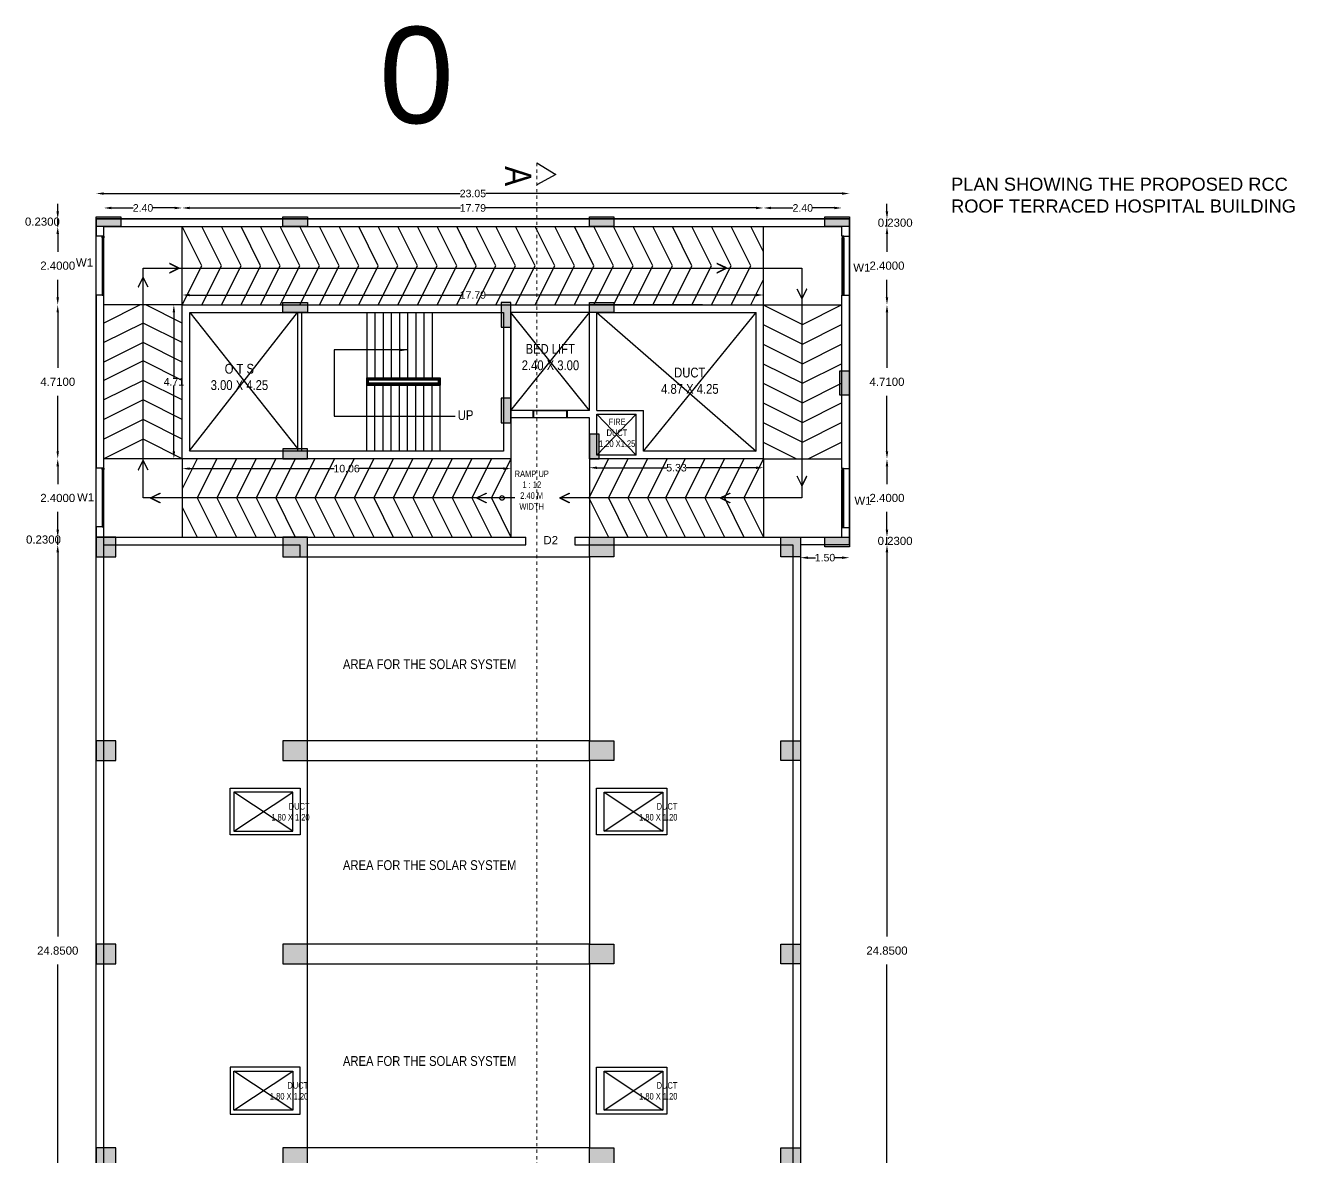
# Model space of a CAD drawing. Header units: metres. Extents: x -38 to 401, y 28 to 287.
# Drawn here: x 268.99 to 307.83, y 57.38 to 92.04 of the extents above; entities that cross this region are included whole.
import ezdxf

# ---------------------------------------------------------------- set-up
doc = ezdxf.new("R2010")
doc.units = ezdxf.units.M
doc.linetypes.add('CENTER', pattern=[2, 1.25, -0.25, 0.25, -0.25])
for name, color, linetype, lineweight in [('BLK_1_FLR_8_ROOF_AREA', 7, 'Continuous', 30), ('SOLAR_PANEL', 7, 'Continuous', 30), ('UCOLUMN', 6, 'Continuous', 30)]:
    doc.layers.add(name, color=color, linetype=linetype, lineweight=lineweight)
doc.layers.add('UBEAM', color=1, linetype='Continuous')
doc.layers.add('UHATCH', color=8, linetype='Continuous')
doc.styles.get("Standard").update_dxf_attribs({"font": 'arial.ttf'})
doc.dimstyles.new('ISO-25', dxfattribs={"dimtxt": 2.5, "dimasz": 2.5, "dimexe": 1.25, "dimexo": 0.625, "dimtad": 1, "dimtxsty": 'Standard', "dimcen": 2.5, "dimadec": 0, "dimazin": 0, "dimtfac": 1, "dimtmove": 0, "dimatfit": 3, "dimfxl": 0, "dimarcsym": 0})
doc.dimstyles.get("Standard").update_dxf_attribs({"dimtxt": 0.18, "dimasz": 0.18, "dimexe": 0.18, "dimexo": 0.0625, "dimgap": 0.09, "dimtad": 0, "dimtih": 1, "dimtoh": 1, "dimdec": 4, "dimzin": 0, "dimdsep": 46, "dimtxsty": 'Standard', "dimcen": 0.09, "dimadec": 0, "dimazin": 0, "dimtfac": 1, "dimtdec": 4, "dimtofl": 0, "dimtmove": 0, "dimatfit": 3, "dimfxl": 0, "dimtolj": 1, "dimtzin": 0, "dimarcsym": 0})

# ---------------------------------------------------------------- blocks, each defined once
blk = doc.blocks.new('*D159')
at = {"color": 0, "lineweight": -2}
for p, q in [((274.017, 83.784), (282.305, 83.784)), ((291.347, 83.784), (283.06, 83.784))]:
    blk.add_line(p, q, dxfattribs=at)
at = {"color": 0}
for points in [[(274.017, 83.822), (274.017, 83.745), (273.787, 83.784)], [(291.347, 83.822), (291.347, 83.745), (291.577, 83.784)]]:
    blk.add_solid(points, dxfattribs=at)
at = {"layer": 'Defpoints', "color": 0}
for p in [(291.577, 83.784), (273.787, 83.481), (291.577, 83.476)]:
    blk.add_point(p, dxfattribs=at)
at = {"color": 0, "lineweight": 25, "insert": (282.682, 83.784), "char_height": 0.23, "attachment_point": 5}
blk.add_mtext('\\A1;17.79', dxfattribs=at)
blk = doc.blocks.new('*D160')
at = {"color": 0, "lineweight": -2}
for p, q in [((286.477, 78.497), (288.613, 78.497)), ((291.347, 78.497), (289.211, 78.497))]:
    blk.add_line(p, q, dxfattribs=at)
at = {"color": 0}
for points in [[(286.477, 78.535), (286.477, 78.459), (286.247, 78.497)], [(291.347, 78.535), (291.347, 78.459), (291.577, 78.497)]]:
    blk.add_solid(points, dxfattribs=at)
at = {"layer": 'Defpoints', "color": 0}
for p in [(286.247, 78.771), (286.247, 78.497), (291.577, 78.771)]:
    blk.add_point(p, dxfattribs=at)
at = {"color": 0, "lineweight": 25, "insert": (288.912, 78.497), "char_height": 0.23, "attachment_point": 5}
blk.add_mtext('\\A1;5.33', dxfattribs=at)
blk = doc.blocks.new('*D161')
at = {"color": 0, "lineweight": -2}
for p, q in [((274.017, 78.47), (278.44, 78.47)), ((283.617, 78.47), (279.194, 78.47))]:
    blk.add_line(p, q, dxfattribs=at)
at = {"color": 0}
for points in [[(274.017, 78.508), (274.017, 78.432), (273.787, 78.47)], [(283.617, 78.508), (283.617, 78.432), (283.847, 78.47)]]:
    blk.add_solid(points, dxfattribs=at)
at = {"layer": 'Defpoints', "color": 0}
for p in [(273.787, 78.771), (273.787, 78.47), (283.847, 78.771)]:
    blk.add_point(p, dxfattribs=at)
at = {"color": 0, "lineweight": 25, "insert": (278.817, 78.47), "char_height": 0.23, "attachment_point": 5}
blk.add_mtext('\\A1;10.06', dxfattribs=at)
blk = doc.blocks.new('*D162')
at = {"color": 0, "lineweight": -2}
for p, q in [((273.531, 83.251), (273.531, 81.241)), ((273.531, 79.001), (273.531, 81.01))]:
    blk.add_line(p, q, dxfattribs=at)
at = {"color": 0}
for points in [[(273.493, 83.251), (273.569, 83.251), (273.531, 83.481)], [(273.493, 79.001), (273.569, 79.001), (273.531, 78.771)]]:
    blk.add_solid(points, dxfattribs=at)
at = {"layer": 'Defpoints', "color": 0}
for p in [(273.531, 83.481), (273.787, 83.481), (273.787, 78.771)]:
    blk.add_point(p, dxfattribs=at)
at = {"color": 0, "lineweight": 25, "insert": (273.531, 81.126), "char_height": 0.23, "attachment_point": 5}
blk.add_mtext('\\A1;4.71', dxfattribs=at)
blk = doc.blocks.new('*D163')
at = {"color": 0, "lineweight": -2}
for p, q in [((271.617, 86.448), (272.287, 86.448)), ((273.557, 86.448), (272.887, 86.448))]:
    blk.add_line(p, q, dxfattribs=at)
at = {"color": 0}
for points in [[(271.617, 86.486), (271.617, 86.41), (271.387, 86.448)], [(273.557, 86.486), (273.557, 86.41), (273.787, 86.448)]]:
    blk.add_solid(points, dxfattribs=at)
at = {"layer": 'Defpoints', "color": 0}
for p in [(273.787, 86.448), (271.387, 85.881), (273.787, 85.881)]:
    blk.add_point(p, dxfattribs=at)
at = {"color": 0, "lineweight": 25, "insert": (272.587, 86.448), "char_height": 0.23, "attachment_point": 5}
blk.add_mtext('\\A1;2.40', dxfattribs=at)
blk = doc.blocks.new('*D164')
at = {"color": 0, "lineweight": -2}
for p, q in [((274.017, 86.448), (282.305, 86.448)), ((291.347, 86.448), (283.06, 86.448))]:
    blk.add_line(p, q, dxfattribs=at)
at = {"color": 0}
for points in [[(274.017, 86.486), (274.017, 86.41), (273.787, 86.448)], [(291.347, 86.486), (291.347, 86.41), (291.577, 86.448)]]:
    blk.add_solid(points, dxfattribs=at)
at = {"layer": 'Defpoints', "color": 0}
for p in [(291.577, 86.448), (273.787, 85.881), (291.577, 85.876)]:
    blk.add_point(p, dxfattribs=at)
at = {"color": 0, "lineweight": 25, "insert": (282.682, 86.448), "char_height": 0.23, "attachment_point": 5}
blk.add_mtext('\\A1;17.79', dxfattribs=at)
blk = doc.blocks.new('*D165')
at = {"color": 0, "lineweight": -2}
for p, q in [((291.807, 86.448), (292.477, 86.448)), ((293.747, 86.448), (293.077, 86.448))]:
    blk.add_line(p, q, dxfattribs=at)
at = {"color": 0}
for points in [[(291.807, 86.486), (291.807, 86.41), (291.577, 86.448)], [(293.747, 86.486), (293.747, 86.41), (293.977, 86.448)]]:
    blk.add_solid(points, dxfattribs=at)
at = {"layer": 'Defpoints', "color": 0}
for p in [(293.977, 86.448), (291.577, 85.876), (293.977, 85.881)]:
    blk.add_point(p, dxfattribs=at)
at = {"color": 0, "lineweight": 25, "insert": (292.777, 86.448), "char_height": 0.23, "attachment_point": 5}
blk.add_mtext('\\A1;2.40', dxfattribs=at)
blk = doc.blocks.new('*D166')
at = {"color": 0, "lineweight": -2}
for p, q in [((271.387, 86.89), (282.291, 86.89)), ((293.977, 86.89), (283.073, 86.89))]:
    blk.add_line(p, q, dxfattribs=at)
at = {"color": 0}
for points in [[(271.387, 86.928), (271.387, 86.851), (271.157, 86.89)], [(293.977, 86.928), (293.977, 86.851), (294.207, 86.89)]]:
    blk.add_solid(points, dxfattribs=at)
at = {"layer": 'Defpoints', "color": 0}
for p in [(294.207, 86.89), (271.157, 86.111), (294.207, 86.111)]:
    blk.add_point(p, dxfattribs=at)
at = {"color": 0, "lineweight": 25, "insert": (282.682, 86.89), "char_height": 0.23, "attachment_point": 5}
blk.add_mtext('\\A1;23.05', dxfattribs=at)
blk = doc.blocks.new('*D158')
at = {"color": 0, "lineweight": -2}
for p, q in [((292.937, 75.744), (293.17, 75.744)), ((293.977, 75.744), (293.745, 75.744))]:
    blk.add_line(p, q, dxfattribs=at)
at = {"color": 0}
for points in [[(292.937, 75.782), (292.937, 75.706), (292.707, 75.744)], [(293.977, 75.782), (293.977, 75.706), (294.207, 75.744)]]:
    blk.add_solid(points, dxfattribs=at)
at = {"layer": 'Defpoints', "color": 0}
for p in [(292.707, 76.141), (294.207, 76.141), (294.207, 75.744)]:
    blk.add_point(p, dxfattribs=at)
at = {"color": 0, "lineweight": 25, "insert": (293.457, 75.744), "char_height": 0.23, "attachment_point": 5}
blk.add_mtext('\\A1;1.50', dxfattribs=at)
blk = doc.blocks.new('600X600')
at = {"layer": 'UHATCH', "linetype": 'Continuous'}
h = blk.add_hatch(color=256, dxfattribs=at)
h.dxf.hatch_style = 1
h.paths.add_polyline_path([(600, 600), (0, 600), (0, 0), (600, 0)])
at = {"layer": 'UCOLUMN', "linetype": 'Continuous'}
blk.add_lwpolyline([(0, 0), (600, 0), (600, 600), (0, 600)], close=True, dxfattribs=at)
blk = doc.blocks.new('750 x 750')
blk.add_blockref('600X600', (0, 75))
blk = doc.blocks.new('230 X 750')
at = {"layer": 'UHATCH', "linetype": 'Continuous'}
h = blk.add_hatch(color=256, dxfattribs=at)
h.dxf.hatch_style = 1
h.paths.add_polyline_path([(750, 0), (750, 230), (0, 230), (0, 0)])
at = {"layer": 'UCOLUMN', "linetype": 'Continuous'}
blk.add_lwpolyline([(0, 230), (0, 0), (750, 0), (750, 230)], close=True, dxfattribs=at)
blk = doc.blocks.new('A$C4CCF6BF3')
at = {"layer": 'UHATCH', "linetype": 'Continuous'}
h = blk.add_hatch(color=256, dxfattribs=at)
h.dxf.hatch_style = 1
h.paths.add_polyline_path([(750, 0), (750, 300), (0, 300), (0, 0)])
at = {"layer": 'UCOLUMN', "linetype": 'Continuous'}
blk.add_lwpolyline([(0, 300), (0, 0), (750, 0), (750, 300)], close=True, dxfattribs=at)
blk = doc.blocks.new('600X750')
at = {"layer": 'UHATCH', "linetype": 'Continuous'}
h = blk.add_hatch(color=256, dxfattribs=at)
h.dxf.hatch_style = 1
h.paths.add_polyline_path([(0, 600), (-750, 600), (-750, 0), (0, 0)])
at = {"layer": 'UCOLUMN', "linetype": 'Continuous'}
blk.add_lwpolyline([(0, 0), (-750, 0), (-750, 600), (0, 600)], close=True, dxfattribs=at)
blk = doc.blocks.new('300 x 750')
at = {"layer": 'UHATCH', "linetype": 'Continuous'}
h = blk.add_hatch(color=256, dxfattribs=at)
h.dxf.hatch_style = 1
h.paths.add_polyline_path([(750, 0), (750, 300), (0, 300), (0, 0)])
at = {"layer": 'UCOLUMN', "linetype": 'Continuous'}
blk.add_lwpolyline([(0, 300), (0, 0), (750, 0), (750, 300)], close=True, dxfattribs=at)
blk = doc.blocks.new('ASDFSDFSDFDFD')
at = {"layer": 'UBEAM', "linetype": 'Continuous', "xscale": -1}
for p, rotation in [((-21550, 38330), 180), ((-15840, 38330), 180), ((-6460, 38330), 180), ((750, 38330), 180), ((-15840, 35700), 180), ((-6460, 35700), 180), ((1200, 32865), 269.9999999996972), ((750, 28520), 180)]:
    blk.add_blockref('300 x 750', p, dxfattribs=dict(at, rotation=rotation))
at = {"layer": 'UBEAM', "linetype": 'Continuous'}
for p, rotation in [((-8860, 34950), 90.00000000242422), ((-8860, 32025), 90.00000000242422), ((-6160, 30920), 89.99999999916066)]:
    blk.add_blockref('300 x 750', p, dxfattribs=dict(at, rotation=rotation))
for name, p in [('300 x 750', (-15840, 30920)), ('750 x 750', (-21550, 27845)), ('750 x 750', (-21550, 21615)), ('750 x 750', (-21550, 15385)), ('750 x 750', (-21550, 9155)), ('750 x 750', (-21550, 2927)), ('750 x 750', (-21550, -3305)), ('750 x 750', (-21550, -9235)), ('750 x 750', (-21550, -15165))]:
    blk.add_blockref(name, p, dxfattribs=at)
at = {"layer": 'UBEAM', "xscale": -1}
for p in [(-15840, 27920), (-15840, 21690), (-15840, 15460), (-15840, 9230), (-15840, 3002), (-15840, -3230), (-15840, -9160), (-15840, -15090)]:
    blk.add_blockref('600X750', p, dxfattribs=at)
at = {"layer": 'UBEAM'}
for name, p in [('600X750', (-5710, 27920)), ('600X750', (-5710, 21690)), ('600X750', (-5710, 15460)), ('600X750', (-5710, 9230)), ('600X750', (-5710, 3002)), ('A$C4CCF6BF3', (-3460, 3302)), ('A$C4CCF6BF3', (-750, 3302)), ('230 X 750', (-3460, 1798)), ('230 X 750', (-750, 1798)), ('230 X 750', (-3460, -230)), ('230 X 750', (-750, -230)), ('600X750', (-5710, -3230)), ('A$C4CCF6BF3', (-3460, -2930)), ('A$C4CCF6BF3', (-750, -2930)), ('600X750', (-5710, -9160)), ('600X750', (-5710, -15090))]:
    blk.add_blockref(name, p, dxfattribs=at)
at = {"layer": 'UBEAM', "linetype": 'Continuous', "xscale": -1}
for p in [(0, 27845), (0, 21615), (0, 15385), (0, 9155), (0, -9235), (0, -15165)]:
    blk.add_blockref('750 x 750', p, dxfattribs=at)
blk = doc.blocks.new('*D277')
at = {"color": 0, "lineweight": -2}
for p, q in [((269.977, 75.911), (269.977, 64.144)), ((269.977, 51.521), (269.977, 63.288))]:
    blk.add_line(p, q, dxfattribs=at)
at = {"color": 0}
for points in [[(269.938, 75.911), (270.015, 75.911), (269.977, 76.141)], [(269.938, 51.521), (270.015, 51.521), (269.977, 51.291)]]:
    blk.add_solid(points, dxfattribs=at)
at = {"layer": 'Defpoints', "color": 0}
for p in [(269.977, 76.141), (271.387, 76.141), (271.387, 51.291)]:
    blk.add_point(p, dxfattribs=at)
at = {"color": 0, "lineweight": 25, "insert": (269.977, 63.716), "char_height": 0.25, "attachment_point": 5}
blk.add_mtext('\\A1;24.8500', dxfattribs=at)
blk = doc.blocks.new('*D278')
at = {"color": 0, "lineweight": -2}
for p, q in [((269.977, 76.601), (269.977, 76.831)), ((269.977, 76.141), (269.977, 76.371)), ((269.977, 75.911), (269.977, 75.681))]:
    blk.add_line(p, q, dxfattribs=at)
at = {"color": 0}
for points in [[(269.938, 76.601), (270.015, 76.601), (269.977, 76.371)], [(269.938, 75.911), (270.015, 75.911), (269.977, 76.141)]]:
    blk.add_solid(points, dxfattribs=at)
at = {"layer": 'Defpoints', "color": 0}
for p in [(269.977, 76.371), (271.157, 76.371), (271.387, 76.141)]:
    blk.add_point(p, dxfattribs=at)
at = {"color": 0, "lineweight": 25, "insert": (269.541, 76.298), "char_height": 0.25, "attachment_point": 5}
blk.add_mtext('\\A1;0.2300', dxfattribs=at)
blk = doc.blocks.new('*D279')
at = {"color": 0, "lineweight": -2}
for p, q in [((269.977, 78.541), (269.977, 77.999)), ((269.977, 76.601), (269.977, 77.143))]:
    blk.add_line(p, q, dxfattribs=at)
at = {"color": 0}
for points in [[(269.938, 78.541), (270.015, 78.541), (269.977, 78.771)], [(269.938, 76.601), (270.015, 76.601), (269.977, 76.371)]]:
    blk.add_solid(points, dxfattribs=at)
at = {"layer": 'Defpoints', "color": 0}
for p in [(269.977, 78.771), (271.387, 78.771), (271.157, 76.371)]:
    blk.add_point(p, dxfattribs=at)
at = {"color": 0, "lineweight": 25, "insert": (269.977, 77.571), "char_height": 0.25, "attachment_point": 5}
blk.add_mtext('\\A1;2.4000', dxfattribs=at)
blk = doc.blocks.new('*D710')
at = {"color": 0, "lineweight": -2}
for p, q in [((269.977, 83.251), (269.977, 81.554)), ((269.977, 79.001), (269.977, 80.698))]:
    blk.add_line(p, q, dxfattribs=at)
at = {"color": 0}
for points in [[(269.938, 83.251), (270.015, 83.251), (269.977, 83.481)], [(269.938, 79.001), (270.015, 79.001), (269.977, 78.771)]]:
    blk.add_solid(points, dxfattribs=at)
at = {"layer": 'Defpoints', "color": 0}
for p in [(269.977, 83.481), (271.387, 83.481), (271.387, 78.771)]:
    blk.add_point(p, dxfattribs=at)
at = {"color": 0, "lineweight": 25, "insert": (269.977, 81.126), "char_height": 0.25, "attachment_point": 5}
blk.add_mtext('\\A1;4.7100', dxfattribs=at)
blk = doc.blocks.new('*D280')
at = {"color": 0, "lineweight": -2}
for p, q in [((269.977, 85.651), (269.977, 85.109)), ((269.977, 83.711), (269.977, 84.253))]:
    blk.add_line(p, q, dxfattribs=at)
at = {"color": 0}
for points in [[(269.938, 85.651), (270.015, 85.651), (269.977, 85.881)], [(269.938, 83.711), (270.015, 83.711), (269.977, 83.481)]]:
    blk.add_solid(points, dxfattribs=at)
at = {"layer": 'Defpoints', "color": 0}
for p in [(269.977, 85.881), (271.387, 85.881), (271.387, 83.481)]:
    blk.add_point(p, dxfattribs=at)
at = {"color": 0, "lineweight": 25, "insert": (269.977, 84.681), "char_height": 0.25, "attachment_point": 5}
blk.add_mtext('\\A1;2.4000', dxfattribs=at)
blk = doc.blocks.new('*D31')
at = {"color": 0, "lineweight": -2}
for p, q in [((269.977, 86.341), (269.977, 86.571)), ((269.977, 85.881), (269.977, 86.111)), ((269.977, 85.651), (269.977, 85.421))]:
    blk.add_line(p, q, dxfattribs=at)
at = {"color": 0}
for points in [[(269.938, 86.341), (270.015, 86.341), (269.977, 86.111)], [(269.938, 85.651), (270.015, 85.651), (269.977, 85.881)]]:
    blk.add_solid(points, dxfattribs=at)
at = {"layer": 'Defpoints', "color": 0}
for p in [(269.977, 86.111), (271.157, 86.111), (271.387, 85.881)]:
    blk.add_point(p, dxfattribs=at)
at = {"color": 0, "lineweight": 25, "insert": (269.508, 86.028), "char_height": 0.25, "attachment_point": 5}
blk.add_mtext('\\A1;0.2300', dxfattribs=at)
blk = doc.blocks.new('*D289')
at = {"color": 0, "lineweight": -2}
for p, q in [((295.354, 75.911), (295.354, 64.144)), ((295.354, 51.521), (295.354, 63.288))]:
    blk.add_line(p, q, dxfattribs=at)
at = {"color": 0}
for points in [[(295.315, 75.911), (295.392, 75.911), (295.354, 76.141)], [(295.315, 51.521), (295.392, 51.521), (295.354, 51.291)]]:
    blk.add_solid(points, dxfattribs=at)
at = {"layer": 'Defpoints', "color": 0}
for p in [(294.207, 76.141), (295.354, 76.141), (292.477, 51.291)]:
    blk.add_point(p, dxfattribs=at)
at = {"color": 0, "lineweight": 25, "insert": (295.354, 63.716), "char_height": 0.25, "attachment_point": 5}
blk.add_mtext('\\A1;24.8500', dxfattribs=at)
blk = doc.blocks.new('*D290')
at = {"color": 0, "lineweight": -2}
for p, q in [((295.354, 76.601), (295.354, 76.831)), ((295.354, 76.141), (295.354, 76.371)), ((295.354, 75.911), (295.354, 75.681))]:
    blk.add_line(p, q, dxfattribs=at)
at = {"color": 0}
for points in [[(295.315, 76.601), (295.392, 76.601), (295.354, 76.371)], [(295.315, 75.911), (295.392, 75.911), (295.354, 76.141)]]:
    blk.add_solid(points, dxfattribs=at)
at = {"layer": 'Defpoints', "color": 0}
for p in [(293.977, 76.371), (294.207, 76.141), (295.354, 76.371)]:
    blk.add_point(p, dxfattribs=at)
at = {"color": 0, "lineweight": 25, "insert": (295.602, 76.256), "char_height": 0.25, "attachment_point": 5}
blk.add_mtext('\\A1;0.2300', dxfattribs=at)
blk = doc.blocks.new('*D291')
at = {"color": 0, "lineweight": -2}
for p, q in [((295.354, 78.541), (295.354, 77.999)), ((295.354, 76.601), (295.354, 77.143))]:
    blk.add_line(p, q, dxfattribs=at)
at = {"color": 0}
for points in [[(295.315, 78.541), (295.392, 78.541), (295.354, 78.771)], [(295.315, 76.601), (295.392, 76.601), (295.354, 76.371)]]:
    blk.add_solid(points, dxfattribs=at)
at = {"layer": 'Defpoints', "color": 0}
for p in [(293.977, 78.771), (295.354, 78.771), (293.977, 76.371)]:
    blk.add_point(p, dxfattribs=at)
at = {"color": 0, "lineweight": 25, "insert": (295.354, 77.571), "char_height": 0.25, "attachment_point": 5}
blk.add_mtext('\\A1;2.4000', dxfattribs=at)
blk = doc.blocks.new('*D292')
at = {"color": 0, "lineweight": -2}
for p, q in [((295.354, 83.251), (295.354, 81.554)), ((295.354, 79.001), (295.354, 80.698))]:
    blk.add_line(p, q, dxfattribs=at)
at = {"color": 0}
for points in [[(295.315, 83.251), (295.392, 83.251), (295.354, 83.481)], [(295.315, 79.001), (295.392, 79.001), (295.354, 78.771)]]:
    blk.add_solid(points, dxfattribs=at)
at = {"layer": 'Defpoints', "color": 0}
for p in [(293.967, 83.481), (295.354, 83.481), (293.977, 78.771)]:
    blk.add_point(p, dxfattribs=at)
at = {"color": 0, "lineweight": 25, "insert": (295.354, 81.126), "char_height": 0.25, "attachment_point": 5}
blk.add_mtext('\\A1;4.7100', dxfattribs=at)
blk = doc.blocks.new('*D709')
at = {"color": 0, "lineweight": -2}
for p, q in [((295.354, 85.651), (295.354, 85.109)), ((295.354, 83.711), (295.354, 84.253))]:
    blk.add_line(p, q, dxfattribs=at)
at = {"color": 0}
for points in [[(295.315, 85.651), (295.392, 85.651), (295.354, 85.881)], [(295.315, 83.711), (295.392, 83.711), (295.354, 83.481)]]:
    blk.add_solid(points, dxfattribs=at)
at = {"layer": 'Defpoints', "color": 0}
for p in [(293.977, 85.881), (295.354, 85.881), (293.967, 83.481)]:
    blk.add_point(p, dxfattribs=at)
at = {"color": 0, "lineweight": 25, "insert": (295.354, 84.681), "char_height": 0.25, "attachment_point": 5}
blk.add_mtext('\\A1;2.4000', dxfattribs=at)
blk = doc.blocks.new('*D33')
at = {"color": 0, "lineweight": -2}
for p, q in [((295.354, 86.341), (295.354, 86.571)), ((295.354, 85.881), (295.354, 86.111)), ((295.354, 85.651), (295.354, 85.421))]:
    blk.add_line(p, q, dxfattribs=at)
at = {"color": 0}
for points in [[(295.315, 86.341), (295.392, 86.341), (295.354, 86.111)], [(295.315, 85.651), (295.392, 85.651), (295.354, 85.881)]]:
    blk.add_solid(points, dxfattribs=at)
at = {"layer": 'Defpoints', "color": 0}
for p in [(293.977, 85.881), (294.207, 86.111), (295.354, 86.111)]:
    blk.add_point(p, dxfattribs=at)
at = {"color": 0, "lineweight": 25, "insert": (295.605, 85.996), "char_height": 0.25, "attachment_point": 5}
blk.add_mtext('\\A1;0.2300', dxfattribs=at)

msp = doc.modelspace()

# ---------------------------------------------------------------- linework, layer by layer
at = {"linetype": 'CENTER', "lineweight": 20, "ltscale": 0.05}
msp.add_line((284.63786, 87.82706), (284.63786, 30.61232), dxfattribs=at)
at = {"color": 7, "lineweight": 25}
for p, q in [((294.20706, 86.11091), (271.15706, 86.11091)), ((271.15706, 86.11091), (271.15706, 85.58091)), ((271.38706, 85.58091), (271.38706, 85.88091)), ((271.38706, 85.88091), (293.97706, 85.88091)), ((273.78706, 83.48091), (273.78706, 85.88091)), ((291.57706, 83.47591), (291.57706, 85.87591)), ((293.97706, 85.58091), (293.97706, 85.88091)), ((294.20706, 85.58091), (294.20706, 86.11091)), ((271.38706, 85.58091), (271.15706, 85.58091)), ((271.15706, 83.78091), (271.15706, 85.58091)), ((271.33595, 85.53832), (271.33595, 83.79696)), ((271.35798, 83.8235), (271.35799, 85.53832)), ((271.3665, 83.8235), (271.36651, 85.53832)), ((271.38705, 83.79696), (271.38706, 85.53832)), ((293.97706, 85.58091), (294.20706, 85.58091)), ((293.98707, 83.79696), (293.98706, 85.53832)), ((294.00763, 83.8235), (294.00762, 85.53832)), ((294.01615, 83.8235), (294.01614, 85.53832)), ((294.03817, 85.53832), (294.03818, 83.79696)), ((294.20706, 83.78091), (294.20706, 85.58091)), ((271.15706, 83.78091), (271.15706, 78.48418)), ((271.38706, 83.78091), (271.15706, 83.78091)), ((271.38706, 78.48418), (271.38706, 83.78091)), ((293.97706, 78.47091), (293.97706, 83.78091)), ((293.97706, 83.78091), (294.20706, 83.78091)), ((294.20706, 78.47091), (294.20706, 83.78091)), ((273.78706, 83.48091), (271.38705, 83.48092)), ((273.78706, 78.77091), (273.78706, 83.48091)), ((273.78706, 83.48091), (291.57706, 83.48091)), ((283.84709, 83.25091), (283.84709, 78.77091)), ((286.24709, 80.25091), (283.84709, 83.25091)), ((283.84709, 80.25091), (283.84709, 83.25091)), ((286.24709, 83.25091), (283.84709, 83.25091)), ((283.84709, 80.25091), (286.24709, 83.25091)), ((289.70708, 83.48091), (286.24708, 83.48091)), ((286.24709, 80.25091), (286.24709, 83.25091)), ((286.47709, 83.25091), (291.34706, 83.25091)), ((286.47709, 80.25091), (286.47709, 83.25091)), ((286.47709, 83.25091), (291.34706, 79.00091)), ((287.90708, 79.00091), (291.34706, 83.25091)), ((291.34706, 79.00091), (291.34706, 83.25091)), ((291.56706, 83.48091), (293.97707, 83.48092)), ((291.57706, 78.77091), (291.57706, 83.48091)), ((286.24708, 80.25091), (286.24708, 80.62091)), ((286.24709, 80.25091), (283.84709, 80.25091)), ((286.24708, 80.02091), (283.84709, 80.02092)), ((283.84709, 80.02091), (283.84709, 78.77091)), ((286.24708, 80.02091), (283.84709, 80.02091)), ((286.24708, 78.77091), (286.24708, 80.02091)), ((286.47708, 80.25091), (287.90708, 80.25091)), ((286.47708, 80.13591), (287.67708, 80.13591)), ((286.47708, 78.88591), (286.47708, 80.13591)), ((287.67708, 78.88591), (286.47708, 80.13591)), ((287.67708, 80.13591), (286.47708, 78.88591)), ((286.47709, 80.02091), (286.47708, 80.02091)), ((286.47709, 80.02091), (286.47708, 80.02091)), ((287.67708, 78.88591), (287.67708, 80.13591)), ((287.90708, 79.00091), (287.90708, 80.25091)), ((287.67708, 78.88591), (286.47708, 78.88591)), ((291.34706, 79.00091), (287.90708, 79.00091)), ((271.38706, 78.48418), (271.15706, 78.48418)), ((271.15706, 76.68418), (271.15706, 78.48418)), ((273.78706, 78.77091), (271.38706, 78.77092)), ((283.84706, 78.77091), (273.78706, 78.77091)), ((273.78706, 78.77091), (273.78706, 76.37091)), ((283.84706, 78.77091), (283.84706, 76.37091)), ((291.57706, 78.77091), (286.24706, 78.77091)), ((286.24706, 78.77091), (286.24706, 76.37091)), ((291.57706, 78.77091), (293.97706, 78.77092)), ((291.57706, 78.77091), (291.57706, 76.37091)), ((293.97706, 78.47091), (294.20706, 78.47091)), ((294.20706, 76.67091), (294.20706, 78.47091)), ((271.33595, 78.44159), (271.33594, 76.70023)), ((271.35798, 76.72677), (271.35799, 78.44159)), ((271.3665, 76.72677), (271.3665, 78.44159)), ((271.38705, 76.70023), (271.38706, 78.44159)), ((293.97707, 76.68696), (293.97706, 78.42832)), ((293.99763, 76.7135), (293.99762, 78.42832)), ((294.00615, 76.7135), (294.00614, 78.42832)), ((294.02817, 78.42832), (294.02818, 76.68696)), ((283.96962, 77.57091), (282.80363, 77.57091)), ((271.15706, 76.68418), (271.15706, 76.37091)), ((271.15706, 76.68418), (271.15706, 76.37091)), ((271.38706, 76.68418), (271.15706, 76.68418)), ((271.38706, 76.37091), (271.38705, 76.68418)), ((293.97706, 76.37091), (293.97706, 76.67091)), ((293.97706, 76.67091), (294.20706, 76.67091)), ((293.97706, 76.37091), (293.97706, 76.67091)), ((293.97706, 76.67091), (294.20706, 76.67091)), ((294.20706, 76.14091), (294.20706, 76.67091)), ((294.20706, 76.14091), (294.20706, 76.67091)), ((294.20706, 76.14091), (294.20706, 76.67091)), ((294.20706, 76.14091), (294.20706, 76.67091)), ((271.38706, 51.29091), (271.38706, 76.37091)), ((271.38706, 63.91091), (271.38706, 76.14091)), ((271.38706, 76.14091), (277.38706, 76.14091)), ((277.38706, 76.14091), (277.38706, 75.77091)), ((277.61706, 75.77091), (277.61706, 76.14091)), ((277.61706, 76.14091), (284.29706, 76.14091)), ((284.29706, 76.14091), (284.29706, 76.37091)), ((285.79706, 76.37091), (285.79706, 76.14091)), ((285.79706, 76.14091), (292.47706, 76.14091)), ((292.47706, 76.14091), (292.47706, 69.77091)), ((292.70708, 76.37091), (293.97706, 76.37091)), ((294.20706, 76.14091), (292.70708, 76.14091)), ((277.38706, 75.77091), (277.61706, 75.77091)), ((292.47706, 73.18442), (292.47706, 63.91091)), ((292.47706, 64.20628), (292.47706, 51.29091))]:
    msp.add_line(p, q, dxfattribs=at)
for p, q in [((274.00713, 79.01091), (277.31711, 83.25091)), ((274.01711, 83.25091), (277.31711, 79.08091)), ((277.31711, 83.26091), (277.31711, 79.01091)), ((277.43211, 83.26091), (277.43211, 79.01091)), ((279.43211, 83.26091), (279.43211, 81.13591)), ((279.68211, 83.26091), (279.68211, 81.25091)), ((279.93211, 83.26091), (279.93211, 81.25091)), ((280.18211, 83.26091), (280.18211, 81.25091)), ((280.43211, 83.26091), (280.43211, 81.25091)), ((280.68211, 83.26091), (280.68211, 81.25091)), ((280.93211, 83.26091), (280.93211, 81.25091)), ((281.18211, 83.26091), (281.18211, 81.25091)), ((281.43211, 83.26091), (281.43211, 81.25091)), ((279.43211, 81.25091), (281.68211, 81.25091)), ((279.43211, 79.01091), (279.43211, 81.13591)), ((279.43211, 81.02091), (281.68211, 81.02091)), ((279.68211, 79.01091), (279.68211, 81.02091)), ((279.93211, 79.01091), (279.93211, 81.02091)), ((280.18211, 79.01091), (280.18211, 81.02091)), ((280.43211, 79.01091), (280.43211, 81.02091)), ((280.68211, 79.01091), (280.68211, 81.02091)), ((280.93211, 79.01091), (280.93211, 81.02091)), ((281.18211, 79.01091), (281.18211, 81.02091)), ((281.43211, 79.01091), (281.43211, 81.02091)), ((281.68211, 79.01091), (281.68211, 81.13591)), ((278.43211, 80.07341), (282.14409, 80.07341))]:
    msp.add_line(p, q)
for points in [[(284.63786, 87.82706), (285.22074, 87.4772), (284.63786, 87.15108)], [(273.78708, 83.48091), (274.38708, 84.68091), (273.78708, 85.88091)], [(274.38708, 83.48091), (274.98708, 84.68091), (274.38708, 85.88091)], [(274.98708, 83.48091), (275.58708, 84.68091), (274.98708, 85.88091)], [(275.58708, 83.48091), (276.18708, 84.68091), (275.58708, 85.88091)], [(276.18708, 83.48091), (276.78708, 84.68091), (276.18708, 85.88091)], [(276.78708, 83.48091), (277.38708, 84.68091), (276.78708, 85.88091)], [(277.38708, 83.48091), (277.98708, 84.68091), (277.38708, 85.88091)], [(277.98708, 83.48091), (278.58708, 84.68091), (277.98708, 85.88091)], [(278.58708, 83.48091), (279.18708, 84.68091), (278.58708, 85.88091)], [(279.18707, 83.48091), (279.78707, 84.68091), (279.18707, 85.88091)], [(279.78707, 83.48091), (280.38707, 84.68091), (279.78707, 85.88091)], [(280.38707, 83.48091), (280.98707, 84.68091), (280.38707, 85.88091)], [(280.98707, 83.48091), (281.58707, 84.68091), (280.98707, 85.88091)], [(281.58707, 83.48091), (282.18707, 84.68091), (281.58707, 85.88091)], [(282.18707, 83.48091), (282.78707, 84.68091), (282.18707, 85.88091)], [(282.78707, 83.48091), (283.38707, 84.68091), (282.78707, 85.88091)], [(283.38707, 83.48091), (283.98707, 84.68091), (283.38707, 85.88091)], [(283.98706, 83.48091), (284.58706, 84.68091), (283.98706, 85.88091)], [(284.58706, 83.48091), (285.18706, 84.68091), (284.58706, 85.88091)], [(285.18706, 83.48091), (285.78706, 84.68091), (285.18706, 85.88091)], [(285.78706, 83.48091), (286.38706, 84.68091), (285.78706, 85.88091)], [(286.38706, 83.48091), (286.98706, 84.68091), (286.38706, 85.88091)], [(286.98706, 83.48091), (287.58706, 84.68091), (286.98706, 85.88091)], [(287.58706, 83.48091), (288.18706, 84.68091), (287.58706, 85.88091)], [(288.18706, 83.48091), (288.78706, 84.68091), (288.18706, 85.88091)], [(288.78705, 83.48091), (289.38705, 84.68091), (288.78705, 85.88091)], [(289.38705, 83.48091), (289.98705, 84.68091), (289.38705, 85.88091)], [(289.98705, 83.48091), (290.58705, 84.68091), (289.98705, 85.88091)], [(290.58705, 83.48091), (291.18705, 84.68091), (290.58705, 85.88091)], [(291.57706, 85.10087), (291.18705, 85.88091)], [(282.94708, 77.57091), (272.5887, 77.57091), (272.5887, 84.60609), (292.75146, 84.60609), (292.75146, 77.57091), (285.34708, 77.57091)], [(291.18705, 83.48091), (291.57706, 84.26094)], [(272.49708, 83.48091), (271.38706, 82.92591)], [(273.78706, 82.92591), (272.67705, 83.48091)], [(291.56706, 83.48091), (292.76706, 82.88091), (293.96706, 83.48091)], [(273.78706, 82.32591), (272.58706, 82.92591), (271.38706, 82.32591)], [(291.56706, 82.88091), (292.76706, 82.28091), (293.96706, 82.88091)], [(273.78706, 81.72591), (272.58706, 82.32591), (271.38706, 81.72591)], [(291.56706, 82.28091), (292.76706, 81.68091), (293.96706, 82.28091)], [(273.78706, 81.17091), (272.58706, 81.77091), (271.38706, 81.17091)], [(291.56706, 81.68091), (292.76706, 81.08091), (293.96706, 81.68091)], [(273.78706, 80.57091), (272.58706, 81.17091), (271.38706, 80.57091)], [(291.56706, 81.08091), (292.76706, 80.48091), (293.96706, 81.08091)], [(273.78706, 79.97091), (272.58706, 80.57091), (271.38706, 79.97091)], [(291.56706, 80.48091), (292.76706, 79.88091), (293.96706, 80.48091)], [(273.78706, 79.37091), (272.58706, 79.97091), (271.38706, 79.37091)], [(291.56706, 79.88091), (292.76706, 79.28091), (293.96706, 79.88091)], [(273.78706, 78.77091), (272.58706, 79.37091), (271.38706, 78.77091)], [(291.56706, 79.28091), (292.58705, 78.77091)], [(292.94708, 78.77091), (293.96706, 79.28091)], [(274.24706, 78.77091), (273.78706, 77.85091)], [(274.84706, 78.77091), (274.24706, 77.57091), (274.84706, 76.37091)], [(275.44706, 78.77091), (274.84706, 77.57091), (275.44706, 76.37091)], [(276.04706, 78.77091), (275.44706, 77.57091), (276.04706, 76.37091)], [(276.64706, 78.77091), (276.04706, 77.57091), (276.64706, 76.37091)], [(277.24706, 78.77091), (276.64706, 77.57091), (277.24706, 76.37091)], [(277.84706, 78.77091), (277.24706, 77.57091), (277.84706, 76.37091)], [(278.44706, 78.77091), (277.84706, 77.57091), (278.44706, 76.37091)], [(279.04706, 78.77091), (278.44706, 77.57091), (279.04706, 76.37091)], [(279.64706, 78.77091), (279.04706, 77.57091), (279.64706, 76.37091)], [(280.24706, 78.77091), (279.64706, 77.57091), (280.24706, 76.37091)], [(280.84706, 78.77091), (280.24706, 77.57091), (280.84706, 76.37091)], [(281.44706, 78.77091), (280.84706, 77.57091), (281.44706, 76.37091)], [(282.04706, 78.77091), (281.44706, 77.57091), (282.04706, 76.37091)], [(282.64706, 78.77091), (282.04706, 77.57091), (282.64706, 76.37091)], [(283.24706, 78.77091), (282.64706, 77.57091), (283.24706, 76.37091)], [(283.84706, 78.77091), (283.24706, 77.57091), (283.84706, 76.37091)], [(286.82708, 78.77091), (286.22708, 77.57091), (286.82708, 76.37091)], [(287.42708, 78.77091), (286.82708, 77.57091), (287.42708, 76.37091)], [(288.02708, 78.77091), (287.42708, 77.57091), (288.02708, 76.37091)], [(288.62708, 78.77091), (288.02708, 77.57091), (288.62708, 76.37091)], [(288.62708, 78.77091), (288.02708, 77.57091), (288.62708, 76.37091)], [(289.17708, 78.77091), (288.57708, 77.57091), (289.17708, 76.37091)], [(289.77708, 78.77091), (289.17708, 77.57091), (289.77708, 76.37091)], [(289.77708, 78.77091), (289.17708, 77.57091), (289.77708, 76.37091)], [(290.37708, 78.77091), (289.77708, 77.57091), (290.37708, 76.37091)], [(290.37708, 78.77091), (289.77708, 77.57091), (290.37708, 76.37091)], [(290.97708, 78.77091), (290.37708, 77.57091), (290.97708, 76.37091)], [(290.97708, 78.77091), (290.37708, 77.57091), (290.97708, 76.37091)], [(291.57708, 78.77091), (290.97708, 77.57091), (291.57708, 76.37091)], [(291.57708, 78.77091), (290.97708, 77.57091), (291.57708, 76.37091)], [(273.78706, 77.29091), (274.24706, 76.37091)], [(285.79706, 76.37091), (292.70706, 76.37091), (292.70706, 32.76091), (271.15706, 32.76091), (271.15706, 76.37091), (284.29706, 76.37091)], [(275.36707, 67.37124), (277.16706, 68.57124)], [(277.16706, 67.37124), (275.36707, 68.57124)], [(286.69706, 68.57124), (288.49706, 67.37124)], [(286.69706, 67.37124), (288.49706, 68.57124)], [(275.36707, 58.83057), (277.16708, 60.03057)], [(277.16708, 58.83057), (275.36707, 60.03057)], [(286.69706, 60.03057), (288.49706, 58.83057)], [(286.69706, 58.83057), (288.49706, 60.03057)]]:
    msp.add_lwpolyline(points, dxfattribs=at)
for points in [[(271.38706, 85.53832), (271.33595, 85.53832), (271.33595, 85.58091), (271.38706, 85.58091)], [(293.98706, 85.53832), (294.03817, 85.53832), (294.03817, 85.58091), (293.98706, 85.58091)], [(273.40177, 84.46343), (273.40591, 84.45888), (273.69106, 84.60126), (273.68692, 84.6058), (273.69106, 84.61034), (273.40591, 84.75271), (273.40177, 84.74817), (273.68692, 84.6058)], [(290.15206, 84.46371), (290.1562, 84.45917), (290.44135, 84.60154), (290.4372, 84.60609), (290.44135, 84.61063), (290.1562, 84.753), (290.15206, 84.74846), (290.4372, 84.60609)], [(272.73107, 84.03181), (272.73561, 84.03595), (272.59324, 84.3211), (272.5887, 84.31696), (272.58415, 84.3211), (272.44178, 84.03595), (272.44632, 84.03181), (272.5887, 84.31696)], [(292.60908, 83.96244), (292.60454, 83.9583), (292.74692, 83.67315), (292.75146, 83.6773), (292.756, 83.67315), (292.89837, 83.9583), (292.89383, 83.96244), (292.75146, 83.6773)], [(271.38705, 83.8235), (271.33595, 83.8235), (271.33595, 83.78091), (271.38705, 83.78091)], [(293.98707, 83.8235), (294.03818, 83.8235), (294.03818, 83.78091), (293.98707, 83.78091)], [(283.61709, 79.00091), (274.01711, 79.00091), (274.01711, 83.25091), (283.61709, 83.25091)], [(285.56415, 80.25091), (285.56415, 80.02091), (284.53002, 80.02091), (284.53002, 80.25091)], [(284.54002, 80.24091), (284.54002, 80.03091), (285.55415, 80.03091), (285.55415, 80.24091)], [(271.38706, 78.44159), (271.33595, 78.44159), (271.33595, 78.48418), (271.38706, 78.48418)], [(272.73107, 78.43152), (272.73561, 78.43566), (272.59324, 78.72081), (272.5887, 78.71666), (272.58415, 78.72081), (272.44178, 78.43566), (272.44632, 78.43152), (272.5887, 78.71666)], [(293.97706, 78.42832), (294.02817, 78.42832), (294.02817, 78.47091), (293.97706, 78.47091)], [(292.60908, 78.2364), (292.60454, 78.23225), (292.74692, 77.94711), (292.75146, 77.95125), (292.756, 77.94711), (292.89837, 78.23225), (292.89383, 78.2364), (292.75146, 77.95125)], [(273.10699, 77.42853), (273.10285, 77.42399), (272.8177, 77.56637), (272.82184, 77.57091), (272.8177, 77.57545), (273.10285, 77.71782), (273.10699, 77.71328), (272.82184, 77.57091)], [(283.08877, 77.42853), (283.08463, 77.42399), (282.79948, 77.56637), (282.80363, 77.57091), (282.79948, 77.57545), (283.08463, 77.71782), (283.08877, 77.71328), (282.80363, 77.57091)], [(285.63425, 77.42853), (285.6301, 77.42399), (285.34496, 77.56637), (285.3491, 77.57091), (285.34496, 77.57545), (285.6301, 77.71782), (285.63425, 77.71328), (285.3491, 77.57091)], [(290.54692, 77.42853), (290.54278, 77.42399), (290.25763, 77.56637), (290.26177, 77.57091), (290.25763, 77.57545), (290.54278, 77.71782), (290.54692, 77.71328), (290.26177, 77.57091)], [(271.38705, 76.72677), (271.33594, 76.72677), (271.33594, 76.68418), (271.38705, 76.68418)], [(293.97707, 76.7135), (294.02818, 76.7135), (294.02818, 76.67091), (293.97707, 76.67091)], [(293.97707, 76.7135), (294.02818, 76.7135), (294.02818, 76.67091), (293.97707, 76.67091)], [(275.25207, 68.68624), (277.39706, 68.68624), (277.39706, 67.25624), (275.25207, 67.25624)], [(275.36707, 67.37124), (277.16706, 67.37124), (277.16706, 68.57124), (275.36707, 68.57124)], [(286.46706, 68.68624), (288.61206, 68.68624), (288.61206, 67.25624), (286.46706, 67.25624)], [(286.69706, 68.57124), (288.49706, 68.57124), (288.49706, 67.37124), (286.69706, 67.37124)], [(275.25207, 58.71557), (277.39706, 58.71557), (277.39706, 60.14557), (275.25207, 60.14557)], [(275.36707, 60.03057), (277.16708, 60.03057), (277.16708, 58.83057), (275.36707, 58.83057)], [(286.46706, 60.14557), (288.61206, 60.14557), (288.61206, 58.71557), (286.46706, 58.71557)], [(286.69706, 60.03057), (288.49706, 60.03057), (288.49706, 58.83057), (286.69706, 58.83057)]]:
    msp.add_lwpolyline(points, close=True, dxfattribs=at)
for points in [[(279.43211, 81.25091), (281.68211, 81.25091), (281.68211, 81.02091), (279.43211, 81.02091)], [(279.46211, 81.22091), (281.65211, 81.22091), (281.65211, 81.05091), (279.46211, 81.05091)], [(279.49211, 81.19091), (281.62211, 81.19091), (281.62211, 81.08091), (279.49211, 81.08091)]]:
    msp.add_lwpolyline(points, close=True)
msp.add_circle((283.5749, 77.57091), 0.07122, dxfattribs=at)
at = {"layer": 'BLK_1_FLR_8_ROOF_AREA', "color": 54, "lineweight": 30}
msp.add_lwpolyline([(271.15705, 32.76091), (271.15705, 86.10527), (294.20705, 86.11091), (294.20705, 76.14091), (292.70705, 76.14091), (292.70705, 32.76091)], close=True, dxfattribs=at)
at = {"layer": 'SOLAR_PANEL', "color": 3, "lineweight": 30}
for points in [[(277.61706, 75.77091), (286.24706, 75.77091), (286.24706, 70.14091), (277.61706, 70.14091)], [(277.61706, 69.54091), (286.24706, 69.54091), (286.24706, 63.91091), (277.61706, 63.91091)], [(277.61706, 63.31091), (286.24706, 63.31091), (286.24706, 57.68091), (277.61706, 57.68091)]]:
    msp.add_lwpolyline(points, close=True, dxfattribs=at)

# ---------------------------------------------------------------- block references
at = {"color": 7, "lineweight": 25, "xscale": 0.001, "yscale": 0.001, "zscale": 0.001}
msp.add_blockref('ASDFSDFSDFDFD', (292.70706, 47.85091), dxfattribs=at)
msp.add_blockref('ASDFSDFSDFDFD', (292.70706, 47.85091), dxfattribs=at)

# ---------------------------------------------------------------- texts
at = {"color": 7, "lineweight": 25}
msp.add_text('0', height=2.95017, dxfattribs=at).set_placement((279.80928, 89.04259))
at = {"color": 7, "lineweight": 25, "insert": (284.46656, 88.28146), "char_height": 0.8, "width": 1.7202398, "attachment_point": 1, "rotation": 270}
msp.add_mtext('{\\fArial Narrow|b0|i0|c0|p34;\\W2.17167; \\W1;A}', dxfattribs=at)
at = {"color": 7, "lineweight": 25, "attachment_point": 1}
for s, width, gutter_width, insert, char_height in [('{\\C256;PLAN SHOWING THE PROPOSED RCC ROOF TERRACED HOSPITAL BUILDING }', 12.0389724, 1.25, (297.31504, 87.37496, 0.00001), 0.4), ('W1', 331.5310086, 1000, (270.5341, 84.90384), 0.25), ('W1', 331.5310086, 1000, (294.3221, 84.74784), 0.25), ('W1', 331.5310086, 1000, (270.5691, 77.71784), 0.25), ('W1', 331.5310086, 1000, (294.3571, 77.61484), 0.25), ('D2', 331.5310086, 1000, (284.84085, 76.40612), 0.25)]:
    msp.add_mtext_dynamic_manual_height_columns(s, width=width, gutter_width=gutter_width, heights=[0], dxfattribs=dict(at, insert=insert, char_height=char_height))
at = {"color": 7, "lineweight": 25}
for s, insert, char_height, width, attachment_point in [('{\\fArial Narrow|b0|i0|c0|p34;\\W1.91248; \\W1;BED LIFT\\P{\\W0.579502; }2.40 X 3.00}', (284.11274, 82.28379), 0.3, 1.8424125, 1), ('{\\fArial Narrow|b0|i0|c0|p34;\\W5.12661; \\W1;O T S\\P{\\W0.586997; }3.00 X 4.25}', (274.5965, 81.67621), 0.3, 1.8424125, 1), ('{\\fArial Narrow|b0|i0|c0|p34;\\P{\\W4.816119; }DUCT\\P{\\W0.535605; }4.87 X 4.25}', (288.38165, 82.06105), 0.3, 1.8424125, 1), ('{\\fArial Narrow|b0|i0|c0|p34;\\W7.36002; \\W1;UP}', (281.5157, 80.25769), 0.3, 1.8424125, 1), ('{\\fArial Narrow|b0|i0|c0|p34;\\W8.83715;  \\W1;FIRE\\P\\W8.34946;  \\W1;DUCT\\P\\W6.54539;  \\W1;1.20 X1.25}', (285.70835, 80.00093), 0.2, 2.7423995, 1), ('{\\fArial Narrow|b0|i0|c0|p34;\\W6.68728;  \\W1;RAMP UP\\P\\W8.5679;  \\W1;1 : 12\\P\\W8.01758;  \\W1;2.40 M \\P\\W7.81576;  \\W1;WIDTH}', (283.10831, 78.4109), 0.2, 2.7201691, 1), ('{\\fArial Narrow|b0|i0|c0|p34;\\W5.36472; \\W1;AREA FOR THE SOLAR SYSTEM}', (278.19273, 72.6341), 0.3, 6.3081139, 1), ('{\\fArial Narrow|b0|i0|c0|p34;DUCT\\P1.80 X 1.20}', (277.68467, 67.69645), 0.2, 2.774038, 9), ('{\\fArial Narrow|b0|i0|c0|p34;DUCT\\P1.80 X 1.20}', (288.94128, 67.69645), 0.2, 2.774038, 9), ('{\\fArial Narrow|b0|i0|c0|p34;\\W5.36472; \\W1;AREA FOR THE SOLAR SYSTEM}', (278.19273, 66.48346), 0.3, 6.3081139, 1), ('{\\fArial Narrow|b0|i0|c0|p34;\\W5.36472; \\W1;AREA FOR THE SOLAR SYSTEM}', (278.19273, 60.4881), 0.3, 6.3081139, 1), ('{\\fArial Narrow|b0|i0|c0|p34;DUCT\\P1.80 X 1.20}', (277.6422, 59.15578), 0.2, 2.774038, 9), ('{\\fArial Narrow|b0|i0|c0|p34;DUCT\\P1.80 X 1.20}', (288.94128, 59.15578), 0.2, 2.774038, 9)]:
    msp.add_mtext(s, dxfattribs=dict(at, insert=insert, char_height=char_height, width=width, attachment_point=attachment_point))

# ---------------------------------------------------------------- dimensions: what is measured, and where the dimension line sits
for base, p1, p2, text, picture, middle in [((294.20706, 86.88965), (271.15706, 86.11091), (294.20706, 86.11091), '23.05', '*D166', (282.68206, 86.88965)), ((273.78706, 86.44791), (271.38706, 85.88091), (273.78706, 85.88091), '2.40', '*D163', (272.58706, 86.44791)), ((291.57706, 86.44791), (273.78706, 85.88091), (291.57706, 85.87591), '17.79', '*D164', (282.68206, 86.44791)), ((293.97706, 86.44791), (291.57706, 85.87591), (293.97706, 85.88091), '2.40', '*D165', (292.77706, 86.44791)), ((291.57706, 83.78359), (273.78706, 83.48091), (291.57706, 83.47591), '17.79', '*D159', (282.68206, 83.78359)), ((273.78706, 78.46987), (283.84706, 78.77091), (273.78706, 78.77091), '10.06', '*D161', (278.81706, 78.46987)), ((286.24706, 78.49701), (291.57706, 78.77088), (286.24706, 78.77091), '5.33', '*D160', (288.91206, 78.49701)), ((294.20706, 75.7441), (292.70708, 76.14091), (294.20706, 76.14091), '1.50', '*D158', (293.45707, 75.7441))]:
    dim = msp.add_linear_dim(base=base, p1=p1, p2=p2, text=text, dimstyle='Standard', override={"dimscale": 1, "dimtxt": 0.23, "dimasz": 0.23, "dimgap": 0, "dimse1": 1, "dimse2": 1, "dimtmove": 1}, dxfattribs=at)
    dim.commit()
    dim.dimension.update_dxf_attribs({"geometry": picture, "text_midpoint": middle})
at = {"lineweight": 25}
for base, p1, p2, picture, middle in [((269.97675, 86.11091), (271.38706, 85.88091), (271.15706, 86.11091), '*D31', (269.50759, 86.02777)), ((295.35379, 86.11091), (293.97706, 85.88091), (294.20706, 86.11091), '*D33', (295.60512, 85.99591)), ((269.97675, 76.37091), (271.38706, 76.14091), (271.15706, 76.37091), '*D278', (269.54126, 76.29815)), ((295.35379, 76.37091), (294.20706, 76.14091), (293.97706, 76.37091), '*D290', (295.60185, 76.25591))]:
    dim = msp.add_linear_dim(base=base, p1=p1, p2=p2, angle=90, dimstyle='Standard', override={"dimscale": 1, "dimtxt": 0.25, "dimasz": 0.23, "dimgap": 0.3, "dimpost": '\\X', "dimse1": 1, "dimse2": 1, "dimtmove": 1, "dimfxl": 25.4}, dxfattribs=at)
    dim.commit()
    dim.dimension.update_dxf_attribs({"geometry": picture, "text_midpoint": middle, "dimtype": 128})
for base, p1, p2, picture, middle in [((269.97675, 85.88091), (271.38706, 83.48092), (271.38706, 85.88091), '*D280', (269.97675, 84.68091)), ((295.35379, 85.88091), (293.96706, 83.48091), (293.97706, 85.88091), '*D709', (295.35379, 84.68091)), ((269.97675, 83.48092), (271.38709, 78.77092), (271.38706, 83.48092), '*D710', (269.97675, 81.12592)), ((295.35379, 83.48091), (293.97706, 78.77092), (293.96706, 83.48091), '*D292', (295.35379, 81.12591)), ((269.97675, 78.77092), (271.15706, 76.37091), (271.38709, 78.77092), '*D279', (269.97675, 77.57091)), ((295.35379, 78.77092), (293.97706, 76.37091), (293.97706, 78.77092), '*D291', (295.35379, 77.57091)), ((269.97675, 76.14091), (271.38706, 51.29091), (271.38706, 76.14091), '*D277', (269.97675, 63.71591)), ((295.35379, 76.14091), (292.47706, 51.29091), (294.20706, 76.14091), '*D289', (295.35379, 63.71591))]:
    dim = msp.add_linear_dim(base=base, p1=p1, p2=p2, angle=90, dimstyle='Standard', override={"dimscale": 1, "dimtxt": 0.25, "dimasz": 0.23, "dimgap": 0.3, "dimpost": '\\X', "dimse1": 1, "dimse2": 1, "dimtmove": 1, "dimfxl": 25.4}, dxfattribs=at)
    dim.commit()
    dim.dimension.update_dxf_attribs({"geometry": picture, "text_midpoint": middle})
at = {"color": 7, "lineweight": 25}
dim = msp.add_linear_dim(base=(273.53109, 83.48091), p1=(273.78706, 78.77091), p2=(273.78709, 83.48091), angle=90, text='4.71', dimstyle='Standard', override={"dimscale": 1, "dimtxt": 0.23, "dimasz": 0.23, "dimgap": 0, "dimse1": 1, "dimse2": 1, "dimtmove": 1}, dxfattribs=at)
dim.commit()
dim.dimension.update_dxf_attribs({"geometry": '*D162', "text_midpoint": (273.53109, 81.12591)})

# ---------------------------------------------------------------- leaders
msp.add_leader([(280.68211, 82.10133), (278.43211, 82.10133), (278.43211, 80.07341)], dimstyle='ISO-25', override={"dimtxt": 0.22, "dimasz": 0.22, "dimgap": 0.09, "dimtad": 0, "dimdsep": 46, "dimcen": 1, "dimfxl": 0, "dimfxlon": 1, "dimarcsym": 1})

doc.saveas('drawing.dxf')
